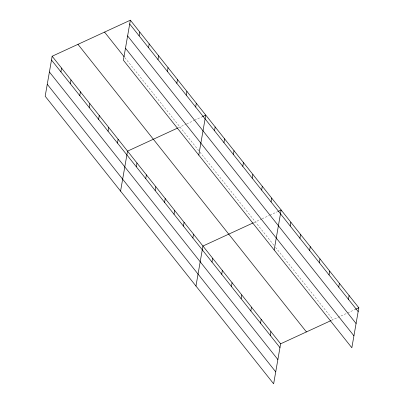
<?xml version="1.0" encoding="UTF-8"?>
<svg xmlns="http://www.w3.org/2000/svg" width="404" height="404" viewBox="0 0 404 404"><rect width="100%" height="100%" fill="white"/><g stroke="black" fill="none" stroke-linecap="round" stroke-linejoin="round"><path stroke-width="0.3" stroke-dasharray="2.02 1.52" d="M178.285 127.76L186.118 124.149M186.678 123.892L193.971 120.528M194.531 120.271L201.823 116.907M253.677 222.66L261.509 219.049M262.07 218.791L269.362 215.428M269.923 215.17L277.78 211.55M331.356 320.433L347.041 313.206M347.602 312.949L354.894 309.585M124.907 57.716L198.793 150.717M199.924 152.141L274.755 246.339M275.533 247.314L333.017 319.67"/><path stroke-width="0.61" d="M52.156 56.237L45.177 96.223L273.639 383.8L280.618 343.814L52.156 56.237L130.361 20.2L358.823 307.777L351.844 347.763L123.382 60.186L130.361 20.2M60.918 71.887L61.58 68.099M70.341 83.749L71.003 79.962M79.765 95.612L80.426 91.824M89.193 107.474L89.85 103.687M98.616 119.337L99.278 115.549M108.04 131.199L108.701 127.412M117.463 143.061L118.125 139.274M139.122 35.85L139.784 32.062M120.569 191.122L127.548 151.136L177.73 128.012M148.546 47.712L149.207 43.925M136.31 166.786L136.971 162.999M157.969 59.575L158.631 55.787M145.738 178.649L146.394 174.861M167.397 71.437L168.054 67.65M155.161 190.511L155.823 186.724M176.821 83.3L177.482 79.512M164.585 202.374L165.246 198.586M186.244 95.162L186.906 91.375M174.008 214.236L174.669 210.449M195.667 107.025L196.329 103.237M183.431 226.099L184.093 222.316M198.773 155.086L205.752 115.1L202.384 116.65M192.854 237.961L193.516 234.179M214.514 130.75L215.175 126.962M195.965 286.022L202.939 246.041L253.121 222.912M223.942 142.612L224.599 138.825M211.989 262.044L212.65 258.262M233.366 154.474L234.027 150.687M221.7 274.271L222.362 270.483M242.789 166.337L243.45 162.549M231.411 286.492L232.073 282.704M252.212 178.199L252.874 174.412M241.117 298.713L241.779 294.925M261.635 190.062L262.297 186.274M250.828 310.934L251.49 307.151M271.059 201.924L271.72 198.137M260.54 323.155L261.201 319.372M274.17 249.985L281.144 209.999L278.341 211.292M270.251 335.381L270.907 331.593M290.193 226.008L290.855 222.22M299.904 238.229L300.566 234.446M309.615 250.455L310.277 246.667M319.322 262.676L319.983 258.888M329.033 274.897L329.694 271.109M338.744 287.118L339.405 283.33M348.455 299.339L349.112 295.556M280.618 343.814L330.8 320.69M355.459 309.328L358.823 307.777M129.699 23.988L358.161 311.565M127.614 35.931L356.076 323.508M125.467 48.238L353.929 335.815M104.55 32.093L124.154 56.767M77.962 44.344L306.429 331.921M51.495 60.024L279.957 347.602M49.409 71.973L277.871 359.545M47.263 84.279L275.725 371.857"/></g></svg>
